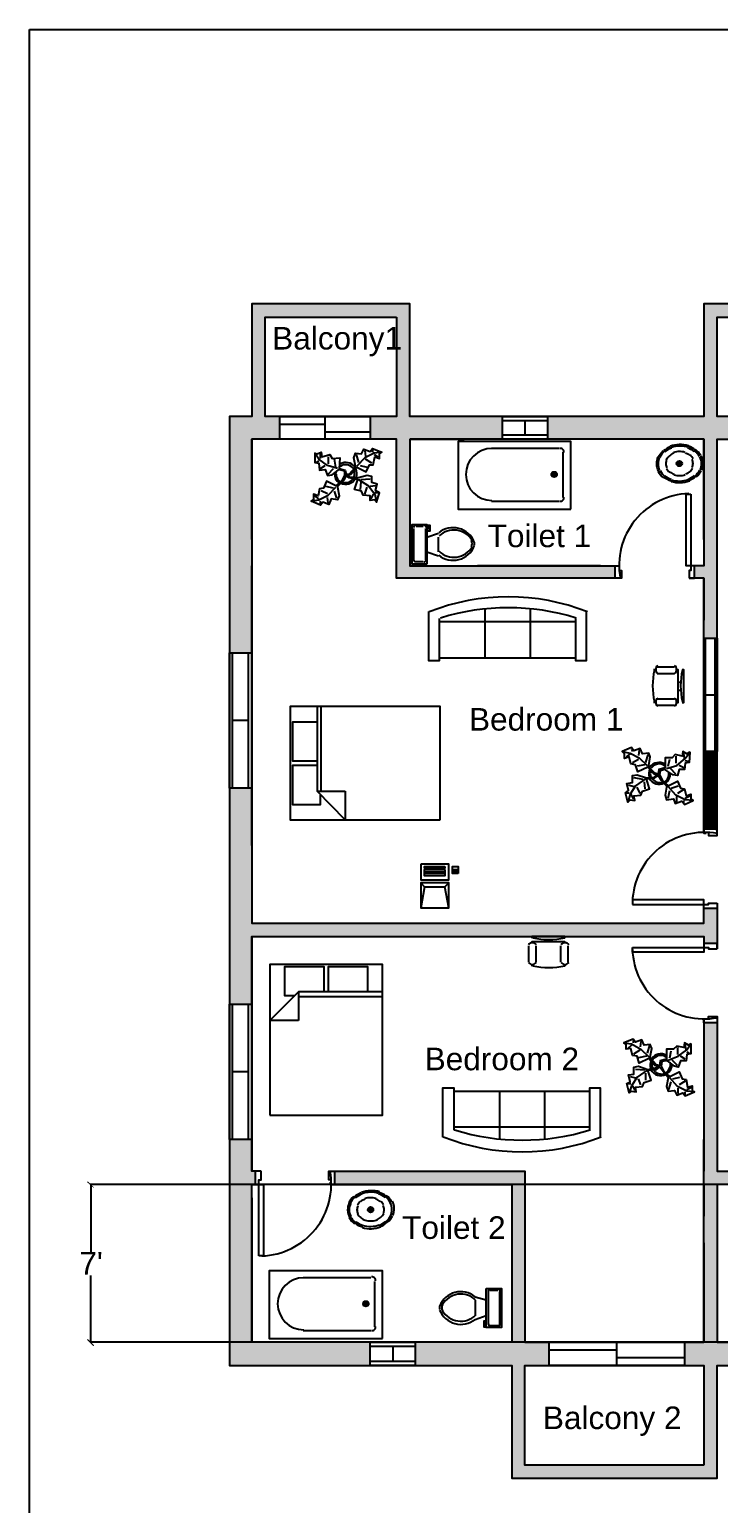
# Model space of a CAD drawing. Header units: inches. Extents: x 87 to 2803, y 358 to 1702.
# Drawn here: x 87 to 452, y 918 to 1702 of the extents above; entities that cross this region are included whole.
import ezdxf

# ---------------------------------------------------------------- set-up
doc = ezdxf.new("R2010")
doc.units = ezdxf.units.IN
doc.header["$MEASUREMENT"] = 0
for name, color, linetype in [('PDF_0', 7, 'Continuous'), ('PDF_hatch', 3, 'Continuous'), ('PDF_Text', 7, 'Continuous')]:
    doc.layers.add(name, color=color, linetype=linetype)
for name, color, linetype, true_color in [('PDF_block', 220, 'Continuous', 0xff00bf), ('PDF_door', 140, 'Continuous', 0x00bfff), ('PDF_Layer1', 1, 'Continuous', 0xff0000), ('PDF_window', 180, 'Continuous', 0x3f00ff)]:
    doc.layers.add(name, color=color, linetype=linetype, true_color=true_color)
doc.styles.add('PDF Arial', font='arial.ttf')

msp = doc.modelspace()

# ---------------------------------------------------------------- hatches: boundary and pattern name
at = {"layer": 'PDF_0', "true_color": 0xff00bf, "transparency": 33554559}
for points in [[(120.46, 1086.16), (120.87, 1086.16), (117.56, 1089.47), (117.15, 1089.05)], [(117.56, 1005.63), (117.15, 1005.22), (120.46, 1001.91), (120.87, 1002.33)]]:
    msp.add_hatch(color=220, dxfattribs=at).paths.add_polyline_path(points)
at = {"layer": 'PDF_hatch', "transparency": 33554559}
for points in [[(288.54, 1555.73), (204.71, 1555.73), (204.71, 1495.85), (192.73, 1495.85), (192.73, 1370.3), (204.71, 1370.3), (204.71, 1483.87), (219.57, 1483.87), (219.57, 1495.85), (211.73, 1495.85), (211.73, 1548.71), (281.52, 1548.71), (281.52, 1495.85), (267.48, 1495.85), (267.48, 1483.87), (281.52, 1483.87), (281.52, 1409.95), (397.57, 1409.95), (397.57, 1416.55), (288.54, 1416.55), (288.54, 1483.87), (337.69, 1483.87), (337.69, 1495.85), (288.54, 1495.85)], [(643.71, 1555.73), (444.65, 1555.73), (444.65, 1495.85), (361.64, 1495.85), (361.64, 1483.87), (444.65, 1483.87), (444.65, 1416.55), (439.7, 1416.55), (439.7, 1409.95), (444.65, 1409.95), (444.65, 1378.15), (451.67, 1378.15), (451.67, 1483.87), (470.67, 1483.87), (470.67, 1495.85), (451.67, 1495.85), (451.67, 1548.71), (636.69, 1548.71), (636.69, 1495.85), (614.8, 1495.85), (614.8, 1483.87), (636.69, 1483.87), (636.69, 1356.26), (643.71, 1356.26), (643.71, 1409.95), (649.49, 1409.95), (649.49, 1416.55), (643.71, 1416.55), (643.71, 1483.87), (713.51, 1483.87), (713.51, 1495.85), (643.71, 1495.85)], [(451.67, 1234.43), (444.65, 1234.43), (444.65, 1226.58), (204.71, 1226.58), (204.71, 1298.44), (192.73, 1298.44), (192.73, 1183.63), (204.71, 1183.63), (204.71, 1219.56), (444.65, 1219.56), (444.65, 1215.84), (451.67, 1215.84)], [(451.67, 1173.72), (444.65, 1173.72), (444.65, 1003.98), (434.33, 1003.98), (434.33, 991.59), (444.65, 991.59), (444.65, 938.73), (349.66, 938.73), (349.66, 991.59), (362.47, 991.59), (362.47, 1003.98), (349.66, 1003.98), (349.66, 1094.84), (248.48, 1094.84), (248.48, 1087.81), (342.64, 1087.81), (342.64, 1003.98), (291.43, 1003.98), (291.43, 991.59), (342.64, 991.59), (342.64, 931.7), (451.67, 931.7), (451.67, 991.59), (506.6, 991.59), (506.6, 1003.98), (451.67, 1003.98), (451.67, 1087.81), (519.4, 1087.81), (519.4, 1094.84), (451.67, 1094.84)], [(204.71, 1111.77), (192.73, 1111.77), (192.73, 991.59), (267.48, 991.59), (267.48, 1003.98), (204.71, 1003.98), (204.71, 1087.81), (206.36, 1087.81), (206.36, 1094.84), (204.71, 1094.84)]]:
    msp.add_hatch(color=256, dxfattribs=at).paths.add_polyline_path(points)

# ---------------------------------------------------------------- linework, layer by layer
at = {"layer": 'PDF_0', "lineweight": 25}
for points in [[(86.59, 1701.52), (2022.27, 1701.52), (2022.27, 358.47), (86.59, 358.47)], [(281.52, 1548.71), (281.52, 1495.85), (211.73, 1495.85), (211.73, 1548.71)], [(636.69, 1548.71), (636.69, 1495.85), (451.67, 1495.85), (451.67, 1548.71)], [(288.54, 1483.87), (317.45, 1483.87)], [(374.03, 1446.7), (374.03, 1482.63), (314.15, 1482.63), (314.15, 1446.7)], [(297.63, 1417.38), (289.78, 1417.38), (289.78, 1438.44), (297.63, 1438.44)], [(304.65, 1281.51), (304.65, 1341.8), (224.94, 1341.8), (224.94, 1281.51)], [(254.26, 1296.79), (254.26, 1281.51), (239.4, 1296.79)], [(294.32, 1257.97), (294.32, 1249.71), (309.19, 1249.71), (309.19, 1257.97)], [(307.13, 1256.73), (307.13, 1255.9), (296.39, 1255.9), (296.39, 1256.73)], [(307.13, 1255.08), (307.13, 1251.77), (296.39, 1251.77), (296.39, 1255.08)], [(314.15, 1253.01), (311.26, 1253.01), (311.26, 1256.73), (314.15, 1256.73)], [(311.67, 1255.08), (313.73, 1255.08), (313.73, 1253.84), (311.67, 1253.84)], [(214.2, 1124.57), (274.09, 1124.57), (274.09, 1204.69), (214.2, 1204.69)], [(229.48, 1174.96), (214.2, 1174.96), (229.48, 1190.24)], [(444.65, 1087.81), (444.65, 1070.88)], [(274.09, 1006.04), (274.09, 1041.97), (213.79, 1041.97), (213.79, 1006.04)], [(329.02, 1032.47), (337.27, 1032.47), (337.27, 1011.82), (329.02, 1011.82)], [(444.65, 938.73), (349.66, 938.73), (349.66, 991.59), (444.65, 991.59)]]:
    msp.add_lwpolyline(points, close=True, dxfattribs=at)
for points in [[(1349.51, 1495.85), (1056.7, 1495.85), (936.52, 1495.85), (643.71, 1495.85), (643.71, 1555.73), (444.65, 1555.73), (444.65, 1495.85), (288.54, 1495.85), (288.54, 1555.73), (204.71, 1555.73), (204.71, 1495.85), (192.73, 1495.85), (192.73, 991.59), (342.64, 991.59), (342.64, 931.7), (451.67, 931.7), (451.67, 991.59), (936.52, 991.59), (1056.7, 991.59), (1541.55, 991.59)], [(400.88, 1409.95), (389.72, 1409.95), (281.52, 1409.95), (281.52, 1416.55), (281.52, 1423.58), (281.52, 1483.87), (204.71, 1483.87), (204.71, 1430.6), (204.71, 1483.87), (204.71, 1430.6), (204.71, 1423.58), (204.71, 1416.55)], [(288.54, 1483.87), (288.54, 1423.58), (288.54, 1416.55), (389.72, 1416.55), (324.47, 1416.55)], [(444.65, 1483.87), (444.65, 1430.6), (444.65, 1483.87), (324.47, 1483.87), (317.45, 1483.87)], [(451.67, 1273.25), (451.67, 1416.55), (451.67, 1423.58), (451.67, 1430.6), (451.67, 1483.87), (636.69, 1483.87), (636.69, 1430.6), (636.69, 1423.58), (636.69, 1416.55), (636.69, 1352.95)], [(238.16, 1476.44), (238.16, 1471.48), (240.22, 1471.07), (240.64, 1467.35), (243.53, 1467.77), (244.77, 1464.46), (247.24, 1464.87), (250.55, 1467.35), (250.96, 1467.77), (253.85, 1466.94), (253.85, 1464.46), (252.2, 1461.57), (249.31, 1459.09), (244.35, 1461.57), (242.7, 1457.85), (240.64, 1457.44), (239.81, 1453.72), (237.33, 1454.55), (237.33, 1451.66), (236.09, 1450.83), (240.22, 1451.66), (245.18, 1454.14), (249.31, 1458.27)], [(250.13, 1468.18), (244.77, 1469.83), (240.22, 1473.13), (238.16, 1476.44), (239.4, 1476.02), (241.46, 1476.85), (241.87, 1474.37), (246, 1475.61), (247.24, 1473.55), (251.37, 1473.96), (250.96, 1468.18), (254.26, 1467.35), (254.68, 1465.29), (256.33, 1465.29), (259.63, 1469), (259.63, 1469.42), (258.81, 1473.96), (259.63, 1476.44), (262.94, 1476.02), (264.18, 1478.5), (267.48, 1477.26), (268.72, 1478.92), (273.67, 1476.85)], [(241.05, 1473.55), (241.05, 1476.02)], [(245.18, 1474.37), (245.18, 1470.66)], [(249.31, 1469), (248.48, 1473.13)], [(270.78, 1450.42), (272.44, 1455.38), (270.37, 1456.61), (271.2, 1459.92), (268.31, 1460.74), (268.31, 1464.05), (265.83, 1464.46), (261.28, 1463.22), (256.74, 1463.64), (255.5, 1464.46), (257.15, 1465.29), (260.46, 1469), (265.41, 1466.53), (267.07, 1470.24), (269.13, 1470.24), (269.96, 1474.37), (272.44, 1473.55), (272.44, 1476.02), (273.67, 1476.85), (269.54, 1476.44), (264.59, 1473.96), (260.46, 1469.42)], [(260.05, 1475.61), (261.28, 1471.48)], [(264.59, 1477.68), (265, 1474.79)], [(268.31, 1471.07), (265, 1473.13)], [(268.72, 1478.5), (268.72, 1476.85)], [(269.54, 1475.61), (271.61, 1474.37)], [(367.84, 1478.92), (331.91, 1478.92)], [(369.9, 1452.9), (369.9, 1476.85)], [(238.98, 1471.48), (240.22, 1472.31)], [(241.05, 1468.18), (243.53, 1469.83)], [(245.18, 1465.29), (248.07, 1468.18)], [(262.11, 1469.83), (265.83, 1469)], [(366.18, 1464.87), (364.12, 1464.87)], [(364.95, 1465.7), (364.95, 1463.64)], [(432.68, 1470.66), (430.61, 1470.66)], [(431.44, 1471.48), (431.44, 1469.83)], [(261.28, 1462.4), (266.65, 1459.09), (269.96, 1454.55), (270.78, 1450.42), (269.96, 1451.66), (267.48, 1451.25), (267.48, 1453.72), (263.76, 1454.14), (262.94, 1456.2), (259.22, 1457.03), (260.87, 1462.4), (256.33, 1463.22), (254.68, 1464.46), (253.44, 1461.98), (250.13, 1458.68), (250.13, 1458.27), (250.96, 1453.72), (250.13, 1451.66), (246.83, 1452.07), (245.59, 1449.18), (242.29, 1450.42), (241.05, 1448.77), (236.09, 1450.83)], [(248.07, 1457.85), (243.94, 1458.68)], [(262.52, 1461.16), (262.11, 1457.03)], [(262.52, 1462.4), (267.48, 1462.81)], [(264.59, 1454.55), (265.83, 1458.27)], [(270.37, 1459.09), (267.48, 1458.68)], [(240.22, 1452.07), (238.16, 1453.72)], [(241.05, 1449.59), (241.05, 1450.83)], [(241.46, 1456.61), (244.77, 1454.96)], [(245.18, 1450.01), (244.77, 1452.9)], [(249.72, 1452.48), (248.48, 1456.2)], [(269.13, 1454.55), (267.89, 1452.07)], [(271.61, 1455.38), (269.96, 1455.38)], [(331.91, 1450.83), (367.84, 1450.83)], [(290.61, 1419.45), (290.61, 1436.38)], [(291.85, 1437.62), (295.56, 1437.62)], [(296.8, 1436.38), (296.8, 1419.45)], [(297.63, 1435.14), (299.28, 1435.14), (299.28, 1438.03), (298.04, 1438.03), (298.04, 1435.96), (297.63, 1435.96)], [(297.63, 1431.83), (303.82, 1433.9)], [(303.82, 1423.99), (303.82, 1431.83)], [(444.65, 1430.6), (444.65, 1423.58), (444.65, 1416.55), (435.15, 1416.55)], [(297.63, 1423.99), (303.82, 1421.92)], [(204.71, 1267.88), (204.71, 1416.55), (204.71, 1226.58), (444.65, 1226.58), (444.65, 1238.97)], [(389.72, 1416.55), (399.22, 1416.55), (399.64, 1416.55)], [(444.65, 1274.49), (444.65, 1409.95), (436.81, 1409.95)], [(444.65, 1409.95), (444.65, 1387.65)], [(298.45, 1392.19), (298.45, 1366.17), (304.24, 1366.17), (304.24, 1388.47)], [(376.51, 1386.82), (304.24, 1386.82)], [(328.6, 1367.41), (328.6, 1393.43)], [(352.56, 1367.41), (352.56, 1393.43)], [(376.51, 1388.47), (376.51, 1366.17), (382.29, 1366.17), (382.29, 1392.19)], [(376.51, 1367.41), (304.24, 1367.41)], [(419.87, 1362.87), (428.96, 1362.87)], [(419.05, 1361.21), (417.81, 1361.21)], [(428.96, 1359.15), (419.87, 1359.15)], [(429.78, 1343.87), (431.02, 1343.87), (431.02, 1361.21), (429.78, 1361.21)], [(433.09, 1343.87), (433.91, 1343.87), (433.91, 1361.21), (433.09, 1361.21)], [(431.85, 1354.61), (431.02, 1354.61)], [(431.02, 1350.48), (431.85, 1350.48)], [(239.4, 1341.8), (239.4, 1296.79)], [(241.46, 1296.79), (241.46, 1341.8)], [(419.05, 1343.87), (417.81, 1343.87)], [(419.87, 1345.93), (428.96, 1345.93)], [(428.96, 1342.22), (419.87, 1342.22)], [(239.4, 1333.54), (226.18, 1333.54), (226.18, 1312.89), (239.4, 1312.89)], [(424.83, 1308.76), (430.2, 1310.42), (434.74, 1314.13), (437.22, 1317.44), (435.57, 1316.61), (433.5, 1317.85), (433.09, 1315.37), (429.37, 1316.2), (427.72, 1314.55), (424, 1314.55), (424, 1309.18), (420.7, 1308.35), (420.29, 1305.87), (418.63, 1306.29), (415.33, 1309.59), (415.33, 1310.42), (416.16, 1314.96), (415.33, 1317.02), (412.03, 1316.61), (410.79, 1319.5), (407.48, 1318.26), (406.24, 1319.91), (401.29, 1317.85)], [(404.18, 1291.01), (402.94, 1295.96), (404.59, 1297.2), (403.77, 1300.92), (406.66, 1301.33), (406.66, 1305.05), (409.14, 1305.46), (414.09, 1303.81), (418.22, 1304.22), (419.46, 1305.46), (418.22, 1305.87), (414.92, 1309.59), (409.55, 1307.11), (408.31, 1310.83), (405.83, 1311.24), (405.01, 1314.96), (402.53, 1314.13), (402.53, 1316.61), (401.29, 1317.85), (405.42, 1317.02), (410.37, 1314.55), (414.5, 1310.42)], [(405.42, 1316.61), (403.35, 1314.96)], [(406.24, 1319.09), (406.66, 1317.85)], [(410.37, 1318.68), (409.96, 1315.78)], [(414.92, 1316.2), (413.68, 1312.07)], [(437.22, 1317.44), (436.81, 1312.07), (434.74, 1311.65), (434.33, 1308.35), (431.44, 1308.35), (430.61, 1305.05), (428.13, 1305.46), (424.42, 1307.94), (424, 1308.35), (421.52, 1307.53), (421.11, 1305.46), (422.76, 1302.16), (425.65, 1299.68), (430.61, 1302.16), (432.26, 1298.44), (434.33, 1298.03), (435.15, 1294.31), (437.63, 1295.14), (437.63, 1292.66), (438.87, 1291.83), (434.74, 1292.24), (429.78, 1294.72), (425.65, 1299.27)], [(434.33, 1314.13), (433.91, 1317.02)], [(239.4, 1310.42), (226.18, 1310.42), (226.18, 1289.77), (241.05, 1289.77), (241.05, 1294.72)], [(406.66, 1312.07), (409.96, 1313.72)], [(413.26, 1310.83), (409.14, 1310)], [(425.65, 1310), (426.48, 1313.72)], [(429.78, 1305.87), (426.89, 1308.76)], [(429.78, 1315.37), (429.78, 1311.65)], [(433.91, 1309.18), (431.44, 1310.42)], [(436.39, 1312.48), (434.74, 1312.89)], [(413.68, 1303.4), (408.31, 1299.68), (405.42, 1295.14), (404.18, 1291.01), (405.42, 1292.24), (407.9, 1291.83), (407.48, 1294.31), (411.2, 1294.72), (412.03, 1296.79), (415.74, 1298.03), (414.09, 1303.4), (418.63, 1303.81), (420.29, 1305.05), (421.94, 1302.57), (424.83, 1299.68), (424.83, 1298.85), (424, 1294.72), (424.83, 1292.24), (428.55, 1292.66), (429.37, 1290.18), (432.68, 1291.42), (434.33, 1289.77), (438.87, 1291.83)], [(412.44, 1302.98), (407.48, 1303.81)], [(412.85, 1301.74), (413.26, 1298.03)], [(403.35, 1295.96), (405.01, 1295.96)], [(404.59, 1300.09), (407.48, 1299.27)], [(405.83, 1295.14), (407.07, 1292.66)], [(410.79, 1295.55), (409.14, 1298.85)], [(425.65, 1293.07), (426.48, 1297.2)], [(427.31, 1298.44), (431.02, 1299.68)], [(430.2, 1291.01), (430.2, 1293.9)], [(433.91, 1297.61), (430.61, 1295.55)], [(434.74, 1293.07), (437.22, 1294.31)], [(433.91, 1290.18), (433.91, 1291.83)], [(296.39, 1253.84), (307.13, 1253.84)], [(312.91, 1253.84), (312.91, 1255.08)], [(309.19, 1234.84), (309.19, 1248.05), (294.32, 1248.05), (296.39, 1245.99), (294.32, 1234.84), (309.19, 1234.84), (307.13, 1245.99)], [(294.32, 1248.05), (294.32, 1234.84)], [(307.13, 1253.01), (296.39, 1253.01)], [(296.39, 1245.99), (307.13, 1245.99), (309.19, 1248.05)], [(451.67, 1237.32), (451.67, 1219.56), (451.67, 1212.95)], [(204.71, 1219.56), (204.71, 1094.84), (204.71, 1147.7)], [(209.66, 1094.84), (204.71, 1094.84), (204.71, 1219.56), (444.65, 1219.56), (444.65, 1211.3)], [(351.73, 1205.93), (351.73, 1214.6)], [(370.73, 1218.73), (370.73, 1219.56), (353.38, 1219.56), (353.38, 1218.73)], [(370.73, 1215.84), (370.73, 1216.67), (353.38, 1216.67), (353.38, 1215.84)], [(355.45, 1214.6), (355.45, 1205.93)], [(359.99, 1217.91), (359.99, 1216.67)], [(364.12, 1216.67), (364.12, 1217.91)], [(368.66, 1205.93), (368.66, 1214.6)], [(372.38, 1214.6), (372.38, 1205.93)], [(243.11, 1190.24), (243.11, 1203.45), (222.05, 1203.45), (222.05, 1188.17), (227.42, 1188.17)], [(266.24, 1190.24), (266.24, 1203.45), (245.18, 1203.45), (245.18, 1190.24)], [(353.38, 1204.69), (353.38, 1203.86)], [(370.73, 1204.69), (370.73, 1203.86)], [(274.09, 1190.24), (229.48, 1190.24)], [(229.48, 1187.76), (274.09, 1187.76)], [(444.65, 1175.78), (444.65, 1094.84), (444.65, 1111.77)], [(451.67, 1177.02), (451.67, 1094.84), (522.29, 1094.84)], [(425.65, 1153.89), (431.02, 1155.96), (435.57, 1159.26), (437.63, 1162.57), (436.39, 1161.74), (434.33, 1162.98), (433.91, 1160.5), (430.2, 1161.33), (428.55, 1159.67), (424.83, 1159.67), (424.83, 1154.31), (421.52, 1153.48), (421.11, 1151), (419.46, 1151.42), (416.16, 1155.13), (416.16, 1155.54), (416.98, 1160.09), (416.16, 1162.15), (412.85, 1161.74), (411.61, 1164.63), (408.31, 1163.39), (407.07, 1165.04), (402.11, 1162.98)], [(405.01, 1136.55), (403.77, 1141.5), (405.42, 1142.33), (404.59, 1146.05), (407.48, 1146.46), (407.48, 1150.18), (409.96, 1150.59), (414.92, 1148.94), (419.05, 1149.76), (420.29, 1150.59), (418.63, 1151), (415.33, 1154.72), (410.37, 1152.24), (409.14, 1155.96), (406.66, 1156.37), (405.83, 1160.09), (403.35, 1159.67), (403.35, 1162.15), (402.11, 1162.98), (406.24, 1162.57), (411.2, 1159.67), (415.33, 1155.54)], [(406.24, 1161.74), (404.18, 1160.09)], [(407.07, 1164.22), (407.07, 1162.98)], [(407.48, 1157.2), (410.79, 1159.26)], [(411.2, 1163.8), (410.79, 1160.91)], [(415.74, 1161.74), (414.5, 1157.61)], [(437.63, 1162.57), (437.63, 1157.2), (435.57, 1156.78), (435.15, 1153.48), (432.26, 1153.48), (431.02, 1150.18), (428.96, 1150.59), (425.24, 1153.48), (424.83, 1153.48), (422.35, 1153.07), (421.94, 1150.59), (423.59, 1147.29), (426.48, 1145.22), (431.44, 1147.7), (433.09, 1143.98), (435.15, 1143.57), (435.98, 1139.44), (438.46, 1140.26), (438.46, 1137.79), (439.7, 1136.96), (435.57, 1137.37), (430.61, 1139.85), (426.48, 1144.39)], [(430.61, 1160.5), (430.61, 1156.78)], [(435.15, 1159.26), (434.74, 1162.15)], [(414.09, 1155.96), (409.96, 1155.13)], [(426.48, 1155.13), (427.31, 1158.85)], [(430.61, 1151), (427.72, 1153.89)], [(434.74, 1154.31), (432.26, 1155.96)], [(436.81, 1157.61), (435.57, 1158.02)], [(414.5, 1148.52), (409.14, 1144.81), (406.24, 1140.26), (405.01, 1136.55), (406.24, 1137.37), (408.72, 1136.96), (408.31, 1139.44), (412.03, 1139.85), (412.85, 1141.92), (416.57, 1143.16), (414.92, 1148.52), (419.46, 1148.94), (421.11, 1150.18), (422.76, 1148.11), (425.65, 1144.81), (425.65, 1144.39), (424.83, 1139.85), (425.65, 1137.37), (428.96, 1137.79), (430.2, 1135.31), (433.5, 1136.55), (434.74, 1134.9), (439.7, 1136.96)], [(405.42, 1145.22), (408.31, 1144.39)], [(413.26, 1148.52), (408.31, 1148.94)], [(411.2, 1140.68), (409.96, 1143.98)], [(413.68, 1146.87), (413.68, 1143.16)], [(428.13, 1143.98), (431.85, 1144.81)], [(312.08, 1116.72), (312.08, 1139.03), (305.89, 1139.03), (305.89, 1113.01)], [(312.08, 1137.37), (383.94, 1137.37)], [(336.04, 1137.37), (336.04, 1111.77)], [(359.99, 1137.37), (359.99, 1111.77)], [(389.72, 1113.01), (389.72, 1139.03), (383.94, 1139.03), (383.94, 1116.72)], [(404.18, 1141.5), (405.83, 1141.5)], [(406.66, 1140.26), (407.9, 1137.79)], [(426.07, 1138.2), (427.31, 1142.33)], [(431.02, 1136.13), (431.02, 1139.03)], [(434.74, 1142.74), (431.44, 1140.68)], [(434.74, 1135.31), (434.74, 1136.96)], [(435.57, 1138.2), (438.04, 1139.44)], [(312.08, 1118.38), (383.94, 1118.38)], [(245.59, 1094.84), (250.13, 1094.84), (300.52, 1094.84), (349.66, 1094.84), (349.66, 1087.81), (349.66, 1003.98), (444.65, 1003.98), (444.65, 1056.84), (444.65, 1003.98), (444.65, 1056.84), (444.65, 1063.86), (444.65, 1070.88)], [(444.65, 1087.81), (444.65, 1094.84)], [(204.71, 1080.79), (204.71, 1087.81), (210.9, 1087.81)], [(246.42, 1087.81), (250.13, 1087.81), (293.5, 1087.81), (300.52, 1087.81), (342.64, 1087.81), (342.64, 1003.98), (300.52, 1003.98), (293.5, 1003.98), (204.71, 1003.98), (204.71, 1080.79), (204.71, 1003.98), (204.71, 1080.79), (204.71, 1003.98)], [(521.47, 1087.81), (451.67, 1087.81), (451.67, 1070.88), (451.67, 1063.86), (451.67, 1056.84), (451.67, 1003.98), (564.42, 1003.98), (564.42, 1056.84), (564.42, 1063.86), (564.42, 1070.88), (564.42, 1087.81), (556.99, 1087.81)], [(268.72, 1074.19), (266.65, 1074.19)], [(267.48, 1075.42), (267.48, 1073.36)], [(267.89, 1038.26), (231.96, 1038.26)], [(269.96, 1012.24), (269.96, 1036.19)], [(329.02, 1026.28), (323.23, 1027.93)], [(323.23, 1026.28), (323.23, 1018.02)], [(331.08, 1031.65), (335.21, 1031.65)], [(336.04, 1030.82), (336.04, 1013.48)], [(265.83, 1024.21), (264.18, 1024.21)], [(265, 1025.04), (265, 1022.98)], [(329.02, 1018.02), (323.23, 1015.95)], [(329.02, 1015.13), (327.78, 1015.13), (327.78, 1012.24), (328.6, 1012.24), (328.6, 1014.3), (329.02, 1014.3)], [(231.96, 1010.17), (267.89, 1010.17)], [(451.67, 931.7), (451.67, 931.7)]]:
    msp.add_lwpolyline(points, dxfattribs=at)
for points in [[(436.43, 1480.33, 0.081916), (431.57, 1480.97, 0.081942), (426.76, 1480.02)], [(420.25, 1474.44, 0.117624), (419.46, 1470.59, 0.117619), (420.5, 1466.8)], [(421.07, 1474.24, 0.118626), (420.29, 1470.75, 0.118617), (421.17, 1467.29)], [(424.91, 1472.97, 0.118279), (424.42, 1470.81, 0.118294), (424.96, 1468.66)], [(428.71, 1476.42, 0.089714), (426.31, 1474.96, 0.104612), (424.67, 1472.88)], [(436.28, 1479.5, 0.081205), (431.86, 1480.15, 0.081184), (427.47, 1479.37)], [(434.51, 1476.81, 0.081462), (431.54, 1477.26, 0.081429), (428.58, 1476.74)], [(438.38, 1468.76, 0.118279), (438.87, 1470.92, 0.118294), (438.33, 1473.06)], [(442.63, 1467.48, 0.118626), (443.41, 1470.97, 0.118617), (442.53, 1474.43)], [(443.45, 1467.29, 0.117624), (444.23, 1471.14, 0.117619), (443.2, 1474.93)], [(428.77, 1464.92, 0.081462), (431.75, 1464.46, 0.081429), (434.71, 1464.98)], [(427.26, 1461.39, 0.081915), (432.13, 1460.75, 0.081942), (436.94, 1461.71)], [(427.42, 1462.23, 0.081205), (431.84, 1461.57, 0.081184), (436.23, 1462.35)], [(295.56, 1418.62), (291.85, 1418.62, -0.500001), (290.62, 1419.8)], [(272.48, 1083.86, 0.081916), (267.61, 1084.5, 0.081942), (262.8, 1083.55)], [(271.91, 1083.03, 0.081205), (267.49, 1083.68, 0.081184), (263.1, 1082.9)], [(256.3, 1077.97, 0.117629), (255.51, 1074.12, 0.117627), (256.54, 1070.33)], [(257.12, 1077.77, 0.118619), (256.33, 1074.28, 0.118617), (257.21, 1070.82)], [(260.95, 1076.5, 0.118279), (260.46, 1074.34, 0.118294), (261, 1072.19)], [(270.56, 1080.34, 0.081462), (267.58, 1080.79, 0.081429), (264.62, 1080.27)], [(274.42, 1072.29, 0.118279), (274.91, 1074.45, 0.118294), (274.37, 1076.59)], [(278.26, 1071.01, 0.118626), (279.04, 1074.5, 0.118617), (278.16, 1077.96)], [(279.49, 1071.23, 0.117624), (280.28, 1075.08, 0.117619), (279.24, 1078.87)], [(259.83, 1067.95, 0.089553), (263.47, 1066.17, 0.081205), (267.88, 1065.51, 0.081184), (272.28, 1066.3)], [(262.52, 1070.06, 0.089692), (264.82, 1068.86, 0.081462), (267.79, 1068.4, 0.081429), (270.75, 1068.92)], [(263.31, 1064.92, 0.081915), (268.17, 1064.28, 0.081942), (272.98, 1065.24)], [(270.62, 1068.83, 0.089714), (273.02, 1070.3, 0.104612), (274.66, 1072.38)], [(323.43, 1026.45, 0.480083), (305.82, 1023.97, 0.21501), (305.82, 1020.74, 0.480083), (323.43, 1018.27)], [(330.25, 1013.48), (330.25, 1030.82, -0.500001), (331.43, 1032.05)], [(336.44, 1013.83, -0.500001), (335.21, 1012.65), (331.08, 1012.65)]]:
    msp.add_lwpolyline(points, format="xyb", dxfattribs=at)
for centre, radius in [((365.15, 1465.08), 1.45), ((365.15, 1465.08), 1.03), ((431.64, 1470.86), 1.45), ((431.64, 1470.86), 1.03), ((267.69, 1074.39), 1.45), ((267.69, 1074.39), 1.03), ((265.21, 1024.42), 1.45), ((265.21, 1024.42), 1.03)]:
    msp.add_circle(centre, radius, dxfattribs=at)
for centre, radius, start, end in [((332.11, 1465.08), 13.84, 90.0001, 269.9999), ((368.46, 1477.06), 1.86, 351.86812, 98.12828), ((429.99, 1469.62), 10.53, 131.15524, 155.01256), ((429.99, 1470.04), 9.71, 129.84198, 153.74806), ((431.23, 1468.38), 12.18, 110.57771, 131.15402), ((431.23, 1468.39), 11.36, 109.37312, 129.84178), ((432.47, 1469.21), 7.64, 51.51162, 72.01274), ((432.47, 1468.39), 11.36, 51.77211, 72.24165), ((432.88, 1468.39), 12.18, 52.53494, 73.11522), ((433.29, 1470.45), 6.4, 27.62508, 51.50806), ((433.71, 1470.04), 9.7, 27.86725, 51.77393), ((433.71, 1470.04), 10.53, 28.6802, 52.53536), ((254.47, 1465.49), 5.99, 178.61563, 235.11853), ((254.47, 1465.49), 5.16, 168.16289, 238.67174), ((254.47, 1465.49), 5.99, 34.37571, 120.10249), ((254.47, 1465.08), 5.16, 33.82008, 124.9422), ((254.06, 1465.49), 5.16, 338.41205, 20.02817), ((254.47, 1465.49), 5.99, 341.2026, 26.09248), ((429.58, 1471.69), 10.53, 208.6802, 232.53536), ((429.99, 1471.69), 9.7, 207.86717, 231.77394), ((430.4, 1471.28), 6.4, 207.62508, 231.50806), ((431.23, 1472.52), 7.64, 231.51162, 252.01274), ((432.47, 1472.51), 7.64, 289.26529, 309.77128), ((432.88, 1471.28), 6.4, 309.77206, 333.66054), ((433.71, 1471.69), 9.71, 309.84198, 333.74806), ((433.71, 1471.69), 10.53, 311.15524, 335.01256), ((254.47, 1465.91), 5.99, 242.5825, 331.27144), ((254.47, 1465.91), 5.16, 247.37249, 327.46971), ((430.82, 1473.34), 12.18, 232.53494, 253.11522), ((430.82, 1473.34), 11.36, 231.77211, 252.24165), ((432.47, 1473.34), 11.36, 289.37312, 309.84178), ((432.47, 1473.34), 12.18, 290.57771, 311.15402), ((368.46, 1452.69), 1.86, 261.87172, 8.13188), ((291.64, 1437), 1.03, 81.8698, 188.1302), ((296.18, 1437), 1.03, 351.8698, 98.1302), ((311.46, 1424.61), 12.18, 22.02756, 128.52904), ((311.88, 1424.19), 11.36, 31.05284, 133.63226), ((311.46, 1431.63), 12.18, 231.47096, 337.97244), ((311.88, 1432.45), 11.36, 226.36774, 328.94716), ((317.66, 1428.32), 3.92, 335.73116, 24.26884), ((318.9, 1428.32), 3.92, 344.861, 15.139), ((296.18, 1419.65), 1.03, 261.8698, 8.1302), ((340.79, 1285.84), 114.19, 68.43395, 111.56605), ((340.79, 1273.04), 121.21, 72.71854, 107.28146), ((421.73, 1361.42), 2.68, 126.87017, 233.12983), ((427.51, 1361.42), 2.68, 306.87017, 53.12983), ((453.94, 1352.75), 36.55, 166.58021, 193.41979), ((468.81, 1352.75), 36.55, 166.58021, 193.41979), ((421.73, 1344.07), 2.68, 126.87017, 233.12983), ((427.51, 1344.07), 2.68, 306.87017, 53.12983), ((421.32, 1306.08), 5.99, 153.90752, 198.7974), ((420.91, 1306.08), 5.99, 59.89747, 145.62437), ((420.91, 1306.08), 5.16, 55.05785, 146.1799), ((420.91, 1306.49), 5.99, 208.72859, 297.41746), ((421.32, 1306.08), 5.16, 159.97202, 201.58814), ((421.32, 1306.49), 5.16, 212.53035, 292.62751), ((420.91, 1306.08), 5.16, 301.32851, 11.83738), ((420.91, 1306.08), 5.99, 304.8817, 1.38392), ((353.59, 1213.57), 2.68, 36.86682, 143.13318), ((362.26, 1254.46), 36.55, 256.58013, 283.41987), ((370.93, 1213.57), 2.68, 36.86682, 143.13318), ((353.59, 1207.37), 2.68, 216.86682, 323.13318), ((362.26, 1239.59), 36.55, 256.58013, 283.41987), ((370.93, 1207.37), 2.68, 216.86682, 323.13318), ((422.14, 1151.21), 5.99, 153.90752, 198.7974), ((421.73, 1151.21), 5.99, 59.89747, 145.62437), ((422.14, 1151.62), 5.16, 159.97202, 201.58814), ((421.73, 1151.21), 5.16, 55.05785, 146.1799), ((421.73, 1151.62), 5.16, 301.32851, 11.83738), ((421.73, 1151.62), 5.99, 304.8817, 1.38392), ((421.73, 1151.62), 5.99, 208.72859, 297.41746), ((422.14, 1151.62), 5.16, 212.53035, 292.62751), ((348.22, 1219.35), 114.19, 248.43385, 291.56615), ((348.22, 1232.57), 121.21, 252.7185, 287.2815), ((265.62, 1073.57), 10.53, 131.15524, 155.01256), ((265.62, 1073.57), 9.71, 129.84198, 153.74806), ((266.86, 1071.91), 12.18, 110.57771, 131.15402), ((266.86, 1071.92), 11.36, 109.37312, 129.84178), ((268.51, 1071.92), 11.36, 51.77211, 72.24165), ((268.51, 1071.92), 12.18, 52.53494, 73.11522), ((269.75, 1073.57), 9.7, 27.86725, 51.77393), ((269.75, 1073.57), 10.53, 28.6802, 52.53536), ((266.45, 1073.98), 6.4, 129.77206, 153.66054), ((267.27, 1072.74), 7.64, 109.26529, 129.77128), ((268.1, 1072.74), 7.64, 51.51162, 72.01274), ((268.92, 1073.98), 6.4, 27.62508, 51.50806), ((265.62, 1075.22), 10.53, 208.68067, 232.53538), ((265.62, 1075.22), 9.71, 207.86721, 231.77362), ((266.86, 1076.87), 12.18, 232.53515, 253.11515), ((266.45, 1075.22), 6.4, 207.62508, 231.50806), ((268.51, 1076.87), 11.36, 289.37312, 309.84178), ((268.51, 1076.87), 12.18, 290.57771, 311.15402), ((269.75, 1075.63), 9.71, 309.84198, 333.74806), ((269.75, 1075.63), 10.53, 311.15524, 335.01256), ((232.17, 1024.42), 13.84, 90.0001, 269.9999), ((268.51, 1036.81), 1.86, 351.86812, 98.12828), ((315.59, 1018.64), 12.18, 51.47096, 157.97244), ((335.42, 1031.03), 1.03, 351.8698, 98.1302), ((308.16, 1022.36), 3.92, 164.861, 195.139), ((315.59, 1025.66), 12.18, 202.02756, 308.52904), ((268.51, 1012.03), 1.86, 261.8745, 8.13085), ((331.29, 1013.68), 1.03, 171.8698, 278.1302)]:
    msp.add_arc(centre, radius, start, end, dxfattribs=at)
at = {"layer": 'PDF_block', "lineweight": 25}
for points in [[(936.52, 1087.81), (118.8, 1087.81)], [(119.22, 1087.81), (119.22, 1051.88)], [(119.22, 1003.98), (119.22, 1039.49)], [(936.52, 1003.98), (118.8, 1003.98)]]:
    msp.add_lwpolyline(points, dxfattribs=at)
at = {"layer": 'PDF_door', "lineweight": 25}
for points in [[(437.63, 1454.55), (437.63, 1416.55), (435.15, 1416.55), (435.15, 1454.55)], [(436.81, 1409.95), (439.7, 1409.95), (439.7, 1416.55), (437.63, 1416.55), (437.63, 1414.08), (436.81, 1414.08)], [(406.66, 1236.49), (444.65, 1236.49), (444.65, 1238.97), (406.66, 1238.97)], [(451.67, 1237.32), (451.67, 1234.43), (444.65, 1234.43), (444.65, 1236.49), (447.13, 1236.49), (447.13, 1237.32)], [(451.67, 1212.95), (451.67, 1215.84), (444.65, 1215.84), (444.65, 1213.78), (447.13, 1213.78), (447.13, 1212.95)], [(406.66, 1213.78), (444.65, 1213.78), (444.65, 1211.3), (406.66, 1211.3)], [(209.66, 1094.84), (206.36, 1094.84), (206.36, 1087.81), (208.42, 1087.81), (208.42, 1090.29), (209.66, 1090.29)], [(208.42, 1049.82), (208.42, 1087.81), (210.9, 1087.81), (210.9, 1049.82)]]:
    msp.add_lwpolyline(points, close=True, dxfattribs=at)
for points in [[(399.64, 1414.08), (400.88, 1414.08), (400.88, 1409.95), (397.57, 1409.95), (397.57, 1416.55), (399.64, 1416.55), (399.64, 1415.32)], [(447.13, 1274.49), (447.13, 1273.25), (451.67, 1273.25), (451.67, 1276.55), (444.65, 1276.55), (444.65, 1274.49), (445.89, 1274.49)], [(447.13, 1175.78), (447.13, 1177.02), (451.67, 1177.02), (451.67, 1173.72), (444.65, 1173.72), (444.65, 1175.78), (445.89, 1175.78)], [(246.42, 1090.29), (245.59, 1090.29), (245.59, 1094.84), (248.48, 1094.84), (248.48, 1087.81), (246.42, 1087.81), (246.42, 1089.05)]]:
    msp.add_lwpolyline(points, dxfattribs=at)
for centre, start, end in [((437.84, 1416.76), 91.8841, 190.60724), ((444.86, 1236.7), 79.39269, 178.11584), ((444.86, 1213.98), 181.88416, 280.60731), ((208.63, 1088.02), 271.88416, 10.60731)]:
    msp.add_arc(centre, 38.2, start, end, dxfattribs=at)
at = {"layer": 'PDF_hatch', "lineweight": 25}
for points in [[(444.65, 1317.85), (444.65, 1317.85)], [(444.65, 1317.44), (445.07, 1317.85), (444.65, 1317.44)], [(444.65, 1317.02), (445.48, 1317.85), (444.65, 1317.02), (445.89, 1317.85), (444.65, 1316.61), (445.89, 1317.85)], [(444.65, 1316.2), (446.3, 1317.85), (444.65, 1316.2)], [(444.65, 1315.78), (446.72, 1317.85), (444.65, 1315.78), (447.13, 1317.85), (444.65, 1315.37), (447.13, 1317.85)], [(444.65, 1314.96), (447.54, 1317.85), (444.65, 1314.96)], [(444.65, 1314.55), (447.96, 1317.85), (444.65, 1314.55), (448.37, 1317.85), (444.65, 1314.13), (448.37, 1317.85)], [(444.65, 1313.72), (448.78, 1317.85), (444.65, 1313.72)], [(444.65, 1313.31), (449.2, 1317.85), (444.65, 1313.31), (449.61, 1317.85), (444.65, 1312.89), (449.61, 1317.85)], [(444.65, 1312.48), (450.02, 1317.85), (444.65, 1312.48)], [(444.65, 1312.07), (450.43, 1317.85), (444.65, 1312.07), (450.85, 1317.85), (444.65, 1311.65), (450.85, 1317.85)], [(444.65, 1311.24), (451.26, 1317.85), (444.65, 1311.24)], [(444.65, 1310.83), (451.67, 1317.85), (444.65, 1310.83), (451.67, 1317.85)], [(444.65, 1310.42), (451.67, 1317.44), (444.65, 1310.42)], [(444.65, 1310), (451.67, 1317.02), (444.65, 1310)], [(444.65, 1309.59), (451.67, 1316.61), (444.65, 1309.59), (451.67, 1316.61)], [(444.65, 1309.18), (451.67, 1316.2), (444.65, 1309.18)], [(444.65, 1308.76), (451.67, 1315.78), (444.65, 1308.76)], [(444.65, 1308.35), (451.67, 1315.37), (444.65, 1308.35), (451.67, 1315.37)], [(444.65, 1307.94), (451.67, 1314.96), (444.65, 1307.94)], [(444.65, 1307.53), (451.67, 1314.55), (444.65, 1307.53)], [(444.65, 1307.11), (451.67, 1314.13), (444.65, 1307.11), (451.67, 1314.13)], [(444.65, 1306.7), (451.67, 1313.72), (444.65, 1306.7)], [(444.65, 1306.29), (451.67, 1313.31), (444.65, 1306.29)], [(444.65, 1305.87), (451.67, 1312.89), (444.65, 1305.87), (451.67, 1312.89)], [(444.65, 1305.46), (451.67, 1312.48), (444.65, 1305.46)], [(444.65, 1305.05), (451.67, 1312.07), (444.65, 1305.05)], [(444.65, 1304.63), (451.67, 1311.65), (444.65, 1304.63), (451.67, 1311.65)], [(444.65, 1304.22), (451.67, 1311.24), (444.65, 1304.22)], [(444.65, 1303.81), (451.67, 1310.83), (444.65, 1303.81), (451.67, 1310.42), (444.65, 1303.4), (451.67, 1310.42)], [(444.65, 1302.98), (451.67, 1310), (444.65, 1302.98)], [(444.65, 1302.57), (451.67, 1309.59), (444.65, 1302.57), (451.67, 1309.18), (444.65, 1302.16), (451.67, 1309.18)], [(444.65, 1301.74), (451.67, 1308.76), (444.65, 1301.74)], [(444.65, 1301.33), (451.67, 1308.35), (444.65, 1301.33), (451.67, 1307.94), (444.65, 1300.92), (451.67, 1307.94)], [(444.65, 1300.5), (451.67, 1307.53), (444.65, 1300.5)], [(444.65, 1300.09), (451.67, 1307.11), (444.65, 1300.09), (451.67, 1306.7), (444.65, 1299.68), (451.67, 1306.7)], [(444.65, 1299.27), (451.67, 1306.29), (444.65, 1299.27)], [(444.65, 1298.85), (451.67, 1305.87), (444.65, 1298.85), (451.67, 1305.46), (444.65, 1298.44), (451.67, 1305.46)], [(444.65, 1298.03), (451.67, 1305.05), (444.65, 1298.03)], [(444.65, 1297.61), (451.67, 1304.63), (444.65, 1297.61), (451.67, 1304.22), (444.65, 1297.2), (451.67, 1304.22)], [(444.65, 1296.79), (451.67, 1303.81), (444.65, 1296.79)], [(444.65, 1296.37), (451.67, 1303.4), (444.65, 1296.37), (451.67, 1302.98), (444.65, 1295.96), (451.67, 1302.98)], [(444.65, 1295.55), (451.67, 1302.57), (444.65, 1295.55)], [(444.65, 1295.14), (451.67, 1302.16), (444.65, 1295.14), (451.67, 1301.74), (444.65, 1294.72), (451.67, 1301.74)], [(444.65, 1294.31), (451.67, 1301.33), (444.65, 1294.31)], [(444.65, 1293.9), (451.67, 1300.92), (444.65, 1293.9), (451.67, 1300.5), (444.65, 1293.48), (451.67, 1300.5)], [(444.65, 1293.07), (451.67, 1300.09), (444.65, 1293.07)], [(444.65, 1292.66), (451.67, 1299.68), (444.65, 1292.66), (451.67, 1299.27), (444.65, 1292.24), (451.67, 1299.27)], [(444.65, 1291.83), (451.67, 1298.85), (444.65, 1291.83)], [(444.65, 1291.42), (451.67, 1298.44), (444.65, 1291.42), (451.67, 1298.03), (444.65, 1291.01), (451.67, 1298.03)], [(444.65, 1290.59), (451.67, 1297.61), (444.65, 1290.59)], [(444.65, 1290.18), (451.67, 1297.2), (444.65, 1290.18), (451.67, 1296.79), (444.65, 1289.77), (451.67, 1296.79)], [(444.65, 1289.35), (451.67, 1296.37), (444.65, 1289.35)], [(444.65, 1288.94), (451.67, 1295.96), (444.65, 1288.94), (451.67, 1295.55), (444.65, 1288.53), (451.67, 1295.55)], [(444.65, 1288.11), (451.67, 1295.14), (444.65, 1288.11)], [(444.65, 1287.7), (451.67, 1294.72), (444.65, 1287.7), (451.67, 1294.72)], [(444.65, 1287.29), (451.67, 1294.31), (444.65, 1287.29)], [(444.65, 1286.88), (451.67, 1293.9), (444.65, 1286.88)], [(444.65, 1286.46), (451.67, 1293.48), (444.65, 1286.46), (451.67, 1293.48)], [(444.65, 1286.05), (451.67, 1293.07), (444.65, 1286.05)], [(444.65, 1285.64), (451.67, 1292.66), (444.65, 1285.64)], [(444.65, 1285.22), (451.67, 1292.24), (444.65, 1285.22), (451.67, 1292.24)], [(444.65, 1284.81), (451.67, 1291.83), (444.65, 1284.81)], [(444.65, 1284.4), (451.67, 1291.42), (444.65, 1284.4)], [(444.65, 1283.98), (451.67, 1291.01), (444.65, 1283.98), (451.67, 1291.01)], [(444.65, 1283.57), (451.67, 1290.59), (444.65, 1283.57)], [(444.65, 1283.16), (451.67, 1290.18), (444.65, 1283.16)], [(444.65, 1282.75), (451.67, 1289.77), (444.65, 1282.75), (451.67, 1289.77)], [(444.65, 1282.33), (451.67, 1289.35), (444.65, 1282.33)], [(444.65, 1281.92), (451.67, 1288.94), (444.65, 1281.92)], [(444.65, 1281.51), (451.67, 1288.53), (444.65, 1281.51), (451.67, 1288.53)], [(444.65, 1281.09), (451.67, 1288.11), (444.65, 1281.09)], [(444.65, 1280.68), (451.67, 1287.7), (444.65, 1280.68)], [(444.65, 1280.27), (451.67, 1287.29), (444.65, 1280.27), (451.67, 1287.29)], [(444.65, 1279.85), (451.67, 1286.88), (444.65, 1279.85)], [(444.65, 1279.44), (451.67, 1286.46), (444.65, 1279.44)], [(444.65, 1279.03), (451.67, 1286.05), (444.65, 1279.03), (451.67, 1286.05)], [(444.65, 1278.62), (451.67, 1285.64), (444.65, 1278.62)], [(444.65, 1278.2), (451.67, 1285.22), (444.65, 1278.2)], [(444.65, 1277.79), (451.67, 1284.81), (444.65, 1277.79), (451.67, 1284.81)], [(444.65, 1277.38), (451.67, 1284.4), (444.65, 1277.38)], [(444.65, 1276.96), (451.67, 1283.98), (444.65, 1276.96)], [(445.07, 1276.55), (451.67, 1282.75), (445.07, 1276.55), (451.67, 1283.16), (444.65, 1276.55), (451.67, 1283.57), (444.65, 1276.55), (451.67, 1283.57)], [(445.48, 1276.55), (451.67, 1282.33), (445.48, 1276.55)], [(451.67, 1282.33), (445.89, 1276.55), (451.67, 1281.92), (446.3, 1276.55), (451.67, 1281.51), (446.3, 1276.55)], [(446.72, 1276.55), (451.67, 1281.09), (446.72, 1276.55)], [(451.67, 1281.09), (447.13, 1276.55), (451.67, 1280.68), (447.54, 1276.55), (451.67, 1280.27), (447.54, 1276.55)], [(447.96, 1276.55), (451.67, 1279.85), (447.96, 1276.55)], [(451.67, 1279.85), (448.37, 1276.55), (451.67, 1279.44), (448.78, 1276.55), (451.67, 1279.03), (448.78, 1276.55)], [(449.2, 1276.55), (451.67, 1278.62), (449.2, 1276.55)], [(451.67, 1278.62), (449.61, 1276.55), (451.67, 1278.2), (450.02, 1276.55), (451.67, 1277.79), (450.02, 1276.55)], [(450.43, 1276.55), (451.67, 1277.38), (450.43, 1276.55)], [(451.67, 1277.38), (450.85, 1276.55), (451.67, 1276.96), (451.26, 1276.55), (451.67, 1276.55), (451.26, 1276.55)]]:
    msp.add_lwpolyline(points, dxfattribs=at)
at = {"layer": 'PDF_Layer1', "lineweight": 25}
for points in [[(267.48, 1483.87), (219.57, 1483.87), (219.57, 1495.85), (267.48, 1495.85)], [(434.33, 991.59), (362.47, 991.59), (362.47, 1003.98), (434.33, 1003.98)]]:
    msp.add_lwpolyline(points, close=True, dxfattribs=at)
for points in [[(219.57, 1491.72), (243.53, 1491.72)], [(243.53, 1483.87), (243.53, 1495.85)], [(267.48, 1487.59), (243.53, 1487.59)], [(398.4, 991.59), (398.4, 1003.98)], [(362.47, 999.85), (398.4, 999.85)], [(434.33, 995.72), (398.4, 995.72)]]:
    msp.add_lwpolyline(points, dxfattribs=at)
at = {"layer": 'PDF_window', "lineweight": 25}
for points in [[(361.64, 1483.87), (337.69, 1483.87), (337.69, 1495.85), (361.64, 1495.85)], [(451.67, 1378.15), (451.67, 1317.85), (444.65, 1317.85), (444.65, 1378.15)], [(204.71, 1370.3), (204.71, 1298.44), (192.73, 1298.44), (192.73, 1370.3)], [(204.71, 1183.63), (204.71, 1111.77), (192.73, 1111.77), (192.73, 1183.63)], [(291.43, 991.59), (267.48, 991.59), (267.48, 1003.98), (291.43, 1003.98)]]:
    msp.add_lwpolyline(points, close=True, dxfattribs=at)
for points in [[(337.69, 1493.78), (361.64, 1493.78)], [(349.66, 1493.78), (349.66, 1485.94)], [(361.64, 1485.94), (337.69, 1485.94)], [(445.48, 1317.85), (445.48, 1378.15)], [(450.43, 1378.15), (450.43, 1317.85)], [(194.38, 1298.44), (194.38, 1370.3)], [(202.64, 1370.3), (202.64, 1298.44)], [(445.48, 1348), (450.43, 1348)], [(202.64, 1334.37), (194.38, 1334.37)], [(194.38, 1111.77), (194.38, 1183.63)], [(202.64, 1183.63), (202.64, 1111.77)], [(202.64, 1147.7), (194.38, 1147.7)], [(267.48, 1001.91), (291.43, 1001.91)], [(279.46, 1001.91), (279.46, 993.65)], [(291.43, 993.65), (267.48, 993.65)]]:
    msp.add_lwpolyline(points, dxfattribs=at)

# ---------------------------------------------------------------- texts
at = {"layer": 'PDF_Text', "char_height": 11.999, "attachment_point": 7, "style": 'PDF Arial'}
for s, insert in [('Balcony1', (215.44, 1527.84)), ('Toilet 1', (329.84, 1426.27)), ('Bedroom 1', (319.93, 1328.8)), ('Bedroom 2', (296.39, 1148.33)), ('Toilet 2', (284.41, 1058.71)), ('Balcony 2', (359.16, 954.2))]:
    msp.add_mtext(s, dxfattribs=dict(at, insert=insert))
at = {"layer": 'PDF_Text', "color": 220, "true_color": 0xff00bf, "insert": (113.02, 1039.91), "char_height": 11.999, "attachment_point": 7, "style": 'PDF Arial'}
msp.add_mtext("7'", dxfattribs=at)

doc.saveas('drawing.dxf')
